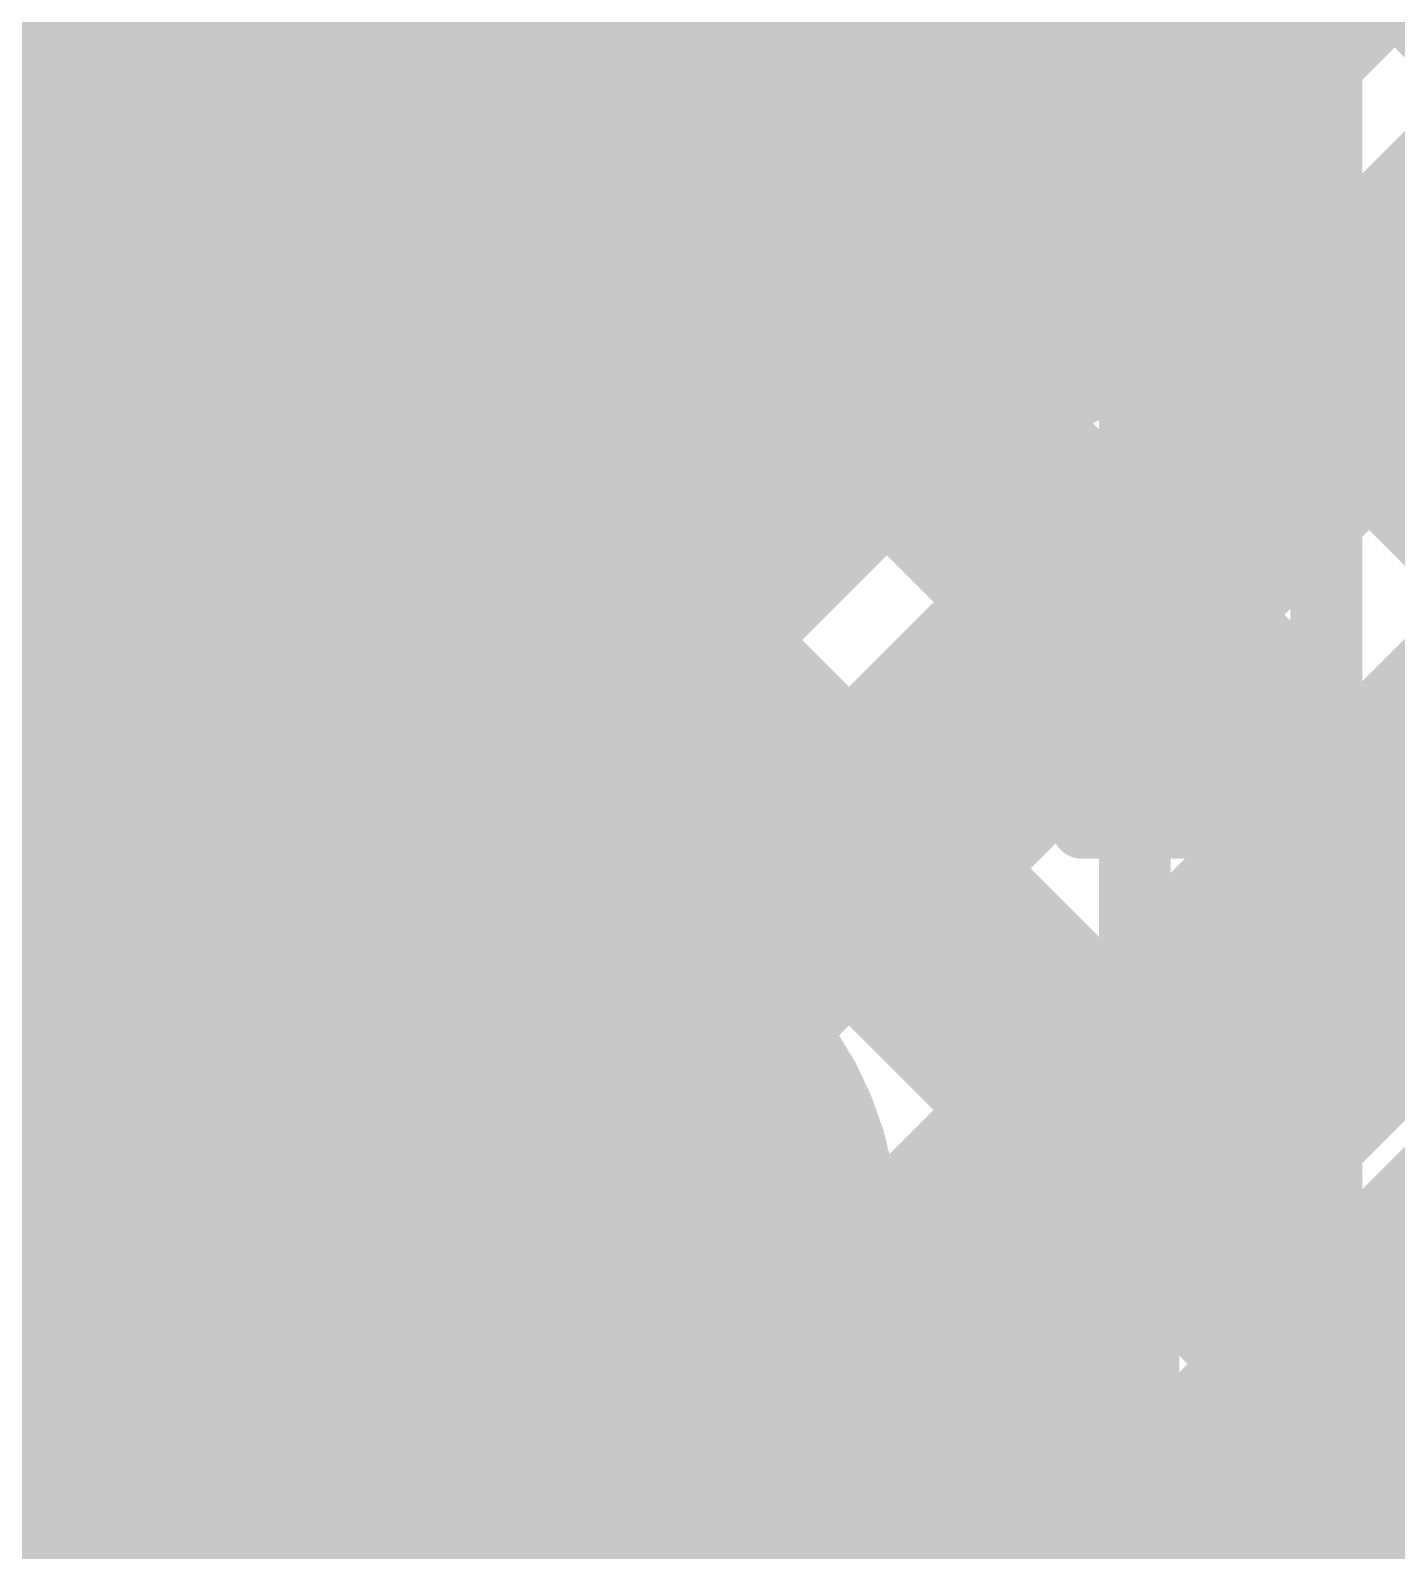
# Model space of a CAD drawing. Header units: millimetres. Extents: x 13 to 259, y -2 to 326.
# Drawn here: x 133.124 to 135.407, y 101.936 to 104.476 of the extents above; entities that cross this region are included whole.
import ezdxf

# ---------------------------------------------------------------- set-up
doc = ezdxf.new("R2010")
doc.units = ezdxf.units.MM
for name, color, linetype in [('BottomLayer', 5, 'Continuous'), ('ConnectLayer', 7, 'Continuous'), ('DrillDrawing', 1, 'Continuous'), ('Mechanical14', 56, 'Continuous'), ('Mechanical8', 56, 'Continuous'), ('MidLayer1', 16, 'Continuous'), ('MidLayer2', 76, 'Continuous'), ('MidLayer3', 90, 'Continuous'), ('MidLayer4', 156, 'Continuous'), ('MidLayer5', 130, 'Continuous'), ('MidLayer6', 216, 'Continuous'), ('MultiLayer', 9, 'Continuous'), ('TopLayer', 1, 'Continuous'), ('TopPaste', 8, 'Continuous'), ('TopSolder', 216, 'Continuous')]:
    doc.layers.add(name, color=color, linetype=linetype)

# ---------------------------------------------------------------- blocks, each defined once
blk = doc.blocks.new('SAMTEC_ASP_127797_01_185')
at = {"layer": 'Mechanical14', "const_width": 0.1}
for points in [[(-1.6891, -0.1638), (-2.1209, -0.1638)], [(-2.1209, -0.5194), (-2.1209, -0.1638)], [(-1.6891, -0.5194), (-1.6891, -0.1638)], [(-0.4191, -0.1638), (-0.8509, -0.1638)], [(-0.8509, -0.5194), (-0.8509, -0.1638)], [(-0.4207, -0.5194), (-0.4207, -0.1638)], [(-2.1209, -0.4064), (-2.9591, -0.4064)], [(-0.8509, -0.4064), (-1.6891, -0.4064)], [(0.4191, -0.4064), (-0.4191, -0.4064)], [(-2.1209, -0.5194), (-2.2352, -0.5194)], [(-1.5748, -0.5194), (-1.6891, -0.5194)], [(-1.5748, -0.6604), (-1.5748, -0.5194)], [(-0.8509, -0.5194), (-0.9652, -0.5194)], [(-0.9652, -0.6604), (-0.9652, -0.5194)], [(-0.3048, -0.5194), (-0.4191, -0.5194)], [(-0.3048, -0.6604), (-0.3048, -0.5194)], [(0.4191, -0.5194), (0.3048, -0.5194)], [(0.3048, -0.6604), (0.3048, -0.5194)], [(-0.9652, -0.6604), (-1.5748, -0.6604)], [(0.3048, -0.6604), (-0.3048, -0.6604)], [(-0.9652, -1.8796), (-1.5748, -1.8796)], [(-1.5748, -2.0206), (-1.5748, -1.8796)], [(-0.9652, -2.0206), (-0.9652, -1.8796)], [(0.3048, -1.8796), (-0.3048, -1.8796)], [(-0.3048, -2.0206), (-0.3048, -1.8796)], [(0.3048, -2.0206), (0.3048, -1.8796)], [(-2.1209, -2.0206), (-2.2352, -2.0206)], [(-2.1209, -2.3762), (-2.1209, -2.0206)], [(-1.5748, -2.0206), (-1.6891, -2.0206)], [(-1.6891, -2.3762), (-1.6891, -2.0206)], [(-0.8509, -2.0206), (-0.9652, -2.0206)], [(-0.8509, -2.3762), (-0.8509, -2.0206)], [(-0.3048, -2.0206), (-0.4191, -2.0206)], [(-0.4191, -2.3762), (-0.4191, -2.0206)], [(0.4191, -2.0206), (0.3048, -2.0206)], [(-2.1209, -2.1336), (-2.9591, -2.1336)], [(-0.8509, -2.1336), (-1.6891, -2.1336)], [(0.4191, -2.1336), (-0.4191, -2.1336)]]:
    blk.add_lwpolyline(points, dxfattribs=at)
at = {"layer": 'Mechanical14', "const_width": 0.05}
for points in [[(-2.1459, -0.1638, 1), (-2.0959, -0.1638, 1)], [(-2.1459, -0.1638, 1), (-2.0959, -0.1638, 1)], [(-1.7141, -0.1638, 1), (-1.6641, -0.1638, 1)], [(-1.7141, -0.1638, 1), (-1.6641, -0.1638, 1)], [(-0.8759, -0.1638, 1), (-0.8259, -0.1638, 1)], [(-0.8759, -0.1638, 1), (-0.8259, -0.1638, 1)], [(-0.4457, -0.1638, 1), (-0.3957, -0.1638, 1)], [(-0.4441, -0.1638, 1), (-0.3941, -0.1638, 1)], [(-2.1459, -0.4064, 1), (-2.0959, -0.4064, 1)], [(-1.7141, -0.4064, 1), (-1.6641, -0.4064, 1)], [(-0.8759, -0.4064, 1), (-0.8259, -0.4064, 1)], [(-0.4441, -0.4064, 1), (-0.3941, -0.4064, 1)], [(-2.1459, -0.5194, 1), (-2.0959, -0.5194, 1)], [(-2.1459, -0.5194, 1), (-2.0959, -0.5194, 1)], [(-1.7141, -0.5194, 1), (-1.6641, -0.5194, 1)], [(-1.7141, -0.5194, 1), (-1.6641, -0.5194, 1)], [(-1.5998, -0.5194, 1), (-1.5498, -0.5194, 1)], [(-1.5998, -0.5194, 1), (-1.5498, -0.5194, 1)], [(-0.9902, -0.5194, 1), (-0.9402, -0.5194, 1)], [(-0.9902, -0.5194, 1), (-0.9402, -0.5194, 1)], [(-0.8759, -0.5194, 1), (-0.8259, -0.5194, 1)], [(-0.8759, -0.5194, 1), (-0.8259, -0.5194, 1)], [(-0.4457, -0.5194, 1), (-0.3957, -0.5194, 1)], [(-0.4441, -0.5194, 1), (-0.3941, -0.5194, 1)], [(-0.3298, -0.5194, 1), (-0.2798, -0.5194, 1)], [(-0.3298, -0.5194, 1), (-0.2798, -0.5194, 1)], [(0.2798, -0.5194, 1), (0.3298, -0.5194, 1)], [(0.2798, -0.5194, 1), (0.3298, -0.5194, 1)], [(-1.5998, -0.6604, 1), (-1.5498, -0.6604, 1)], [(-1.5998, -0.6604, 1), (-1.5498, -0.6604, 1)], [(-0.9902, -0.6604, 1), (-0.9402, -0.6604, 1)], [(-0.9902, -0.6604, 1), (-0.9402, -0.6604, 1)], [(-0.3298, -0.6604, 1), (-0.2798, -0.6604, 1)], [(-0.3298, -0.6604, 1), (-0.2798, -0.6604, 1)], [(0.2798, -0.6604, 1), (0.3298, -0.6604, 1)], [(0.2798, -0.6604, 1), (0.3298, -0.6604, 1)], [(-1.5998, -1.8796, 1), (-1.5498, -1.8796, 1)], [(-1.5998, -1.8796, 1), (-1.5498, -1.8796, 1)], [(-0.9902, -1.8796, 1), (-0.9402, -1.8796, 1)], [(-0.9902, -1.8796, 1), (-0.9402, -1.8796, 1)], [(-0.3298, -1.8796, 1), (-0.2798, -1.8796, 1)], [(-0.3298, -1.8796, 1), (-0.2798, -1.8796, 1)], [(0.2798, -1.8796, 1), (0.3298, -1.8796, 1)], [(0.2798, -1.8796, 1), (0.3298, -1.8796, 1)], [(-2.1459, -2.0206, 1), (-2.0959, -2.0206, 1)], [(-2.1459, -2.0206, 1), (-2.0959, -2.0206, 1)], [(-1.7141, -2.0206, 1), (-1.6641, -2.0206, 1)], [(-1.7141, -2.0206, 1), (-1.6641, -2.0206, 1)], [(-1.5998, -2.0206, 1), (-1.5498, -2.0206, 1)], [(-1.5998, -2.0206, 1), (-1.5498, -2.0206, 1)], [(-0.9902, -2.0206, 1), (-0.9402, -2.0206, 1)], [(-0.9902, -2.0206, 1), (-0.9402, -2.0206, 1)], [(-0.8759, -2.0206, 1), (-0.8259, -2.0206, 1)], [(-0.8759, -2.0206, 1), (-0.8259, -2.0206, 1)], [(-0.4441, -2.0206, 1), (-0.3941, -2.0206, 1)], [(-0.4441, -2.0206, 1), (-0.3941, -2.0206, 1)], [(-0.3298, -2.0206, 1), (-0.2798, -2.0206, 1)], [(-0.3298, -2.0206, 1), (-0.2798, -2.0206, 1)], [(0.2798, -2.0206, 1), (0.3298, -2.0206, 1)], [(0.2798, -2.0206, 1), (0.3298, -2.0206, 1)], [(-2.1459, -2.1336, 1), (-2.0959, -2.1336, 1)], [(-1.7141, -2.1336, 1), (-1.6641, -2.1336, 1)], [(-0.8759, -2.1336, 1), (-0.8259, -2.1336, 1)], [(-0.4441, -2.1336, 1), (-0.3941, -2.1336, 1)]]:
    blk.add_lwpolyline(points, format="xyb", close=True, dxfattribs=at)
at = {"layer": 'Mechanical8', "const_width": 0.1}
for points in [[(-1.905, -1.905), (-1.905, -0.905)], [(-0.635, -1.905), (-0.635, -0.905)], [(-2.175, -1.905), (-3.175, -1.905)], [(-1.905, -1.905), (-2.905, -1.905)], [(-1.905, -2.905), (-1.905, -1.905)], [(-0.905, -1.905), (-1.905, -1.905)], [(-0.635, -1.905), (-1.635, -1.905)], [(-0.635, -2.905), (-0.635, -1.905)], [(0.365, -1.905), (-0.635, -1.905)], [(0.635, -1.905), (-0.365, -1.905)], [(-1.905, -3.175), (-1.905, -2.175)], [(-0.635, -3.175), (-0.635, -2.175)]]:
    blk.add_lwpolyline(points, dxfattribs=at)
at = {"layer": 'Mechanical8', "const_width": 0.05}
for points in [[(-1.93, -0.905, 1), (-1.88, -0.905, 1)], [(-0.66, -0.905, 1), (-0.61, -0.905, 1)], [(-2.2, -1.905, 1), (-2.15, -1.905, 1)], [(-1.93, -1.905, 1), (-1.88, -1.905, 1)], [(-1.93, -1.905, 1), (-1.88, -1.905, 1)], [(-1.93, -1.905, 1), (-1.88, -1.905, 1)], [(-1.93, -1.905, 1), (-1.88, -1.905, 1)], [(-1.66, -1.905, 1), (-1.61, -1.905, 1)], [(-0.93, -1.905, 1), (-0.88, -1.905, 1)], [(-0.66, -1.905, 1), (-0.61, -1.905, 1)], [(-0.66, -1.905, 1), (-0.61, -1.905, 1)], [(-0.66, -1.905, 1), (-0.61, -1.905, 1)], [(-0.66, -1.905, 1), (-0.61, -1.905, 1)], [(-0.39, -1.905, 1), (-0.34, -1.905, 1)], [(0.34, -1.905, 1), (0.39, -1.905, 1)], [(-1.93, -2.175, 1), (-1.88, -2.175, 1)], [(-0.66, -2.175, 1), (-0.61, -2.175, 1)]]:
    blk.add_lwpolyline(points, format="xyb", close=True, dxfattribs=at)
at = {"layer": 'TopLayer', "const_width": 0.32}
for points in [[(-2.065, -1.905, 1), (-1.745, -1.905, 1)], [(-0.795, -1.905, 1), (-0.475, -1.905, 1)], [(0.475, -1.905, 1), (0.795, -1.905, 1)]]:
    blk.add_lwpolyline(points, format="xyb", close=True, dxfattribs=at)
at = {"layer": 'TopPaste', "const_width": 0.32}
for points in [[(-2.065, -1.905, 1), (-1.745, -1.905, 1)], [(-0.795, -1.905, 1), (-0.475, -1.905, 1)], [(0.475, -1.905, 1), (0.795, -1.905, 1)]]:
    blk.add_lwpolyline(points, format="xyb", close=True, dxfattribs=at)
at = {"layer": 'TopSolder', "const_width": 0.4216}
for points in [[(-2.1158, -1.905, 1), (-1.6942, -1.905, 1)], [(-0.8458, -1.905, 1), (-0.4242, -1.905, 1)], [(0.4242, -1.905, 1), (0.8458, -1.905, 1)]]:
    blk.add_lwpolyline(points, format="xyb", close=True, dxfattribs=at)

msp = doc.modelspace()

# ---------------------------------------------------------------- linework, layer by layer
at = {"layer": 'BottomLayer', "const_width": 0.25}
for points in [[(133.3701, 104.1957, 1), (133.62, 104.1957, 1)], [(133.3701, 102.9257, 1), (133.62, 102.9257, 1)]]:
    msp.add_lwpolyline(points, format="xyb", close=True, dxfattribs=at)
at = {"layer": 'ConnectLayer', "const_width": 0.4}
for points in [[(127.6323, 111.6522), (137.0824, 102.2021)], [(127.6323, 111.6522), (137.0824, 102.2021)], [(134.061, 104.3625), (138.4083, 108.7098)], [(134.061, 104.3625), (138.4083, 108.7098)], [(134.061, 104.3625), (138.4083, 108.7098)], [(128.0571, 106.9848), (136.837, 98.2049)], [(128.0571, 106.9848), (136.837, 98.2049)], [(133.9009, 103.3539), (136.8768, 106.3298)], [(133.9009, 103.3539), (136.8768, 106.3298)], [(134.0343, 103.4873), (136.8768, 106.3298)], [(133.8605, 106.2725), (143.6723, 96.4607)], [(133.8605, 106.2725), (143.6723, 96.4607)], [(134.035, 106.098), (143.6723, 96.4607)], [(133.115, 104.647), (133.115, 105.7688)], [(134.085, 104.1988), (135.4935, 105.6073)], [(134.1027, 103.8395), (135.86, 105.5969)], [(133.7198, 105.5647), (137.0824, 102.2021)], [(133.9665, 102.571), (136.7299, 105.3343)], [(133.9665, 102.571), (136.7299, 105.3343)], [(133.9763, 102.5807), (136.7299, 105.3343)], [(134.568, 103.1311), (136.5685, 105.1316)], [(133.9038, 100.8112), (138.1496, 105.057)], [(133.9038, 100.8112), (138.1496, 105.057)], [(134.034, 100.9414), (138.1496, 105.057)], [(132.5874, 105.0001), (133.0294, 104.558)], [(132.5874, 105.0001), (133.0294, 104.558)], [(132.5874, 105.0001), (133.0294, 104.558)], [(132.7922, 100.5482), (137.1426, 104.8985)], [(132.7922, 100.5482), (137.1426, 104.8985)], [(133.7728, 101.5288), (137.1426, 104.8985)], [(134.375, 102.131), (137.1426, 104.8985)], [(134.5854, 104.6991), (134.7738, 104.5107)], [(134.0553, 104.3806), (136.7183, 101.7177)], [(134.0553, 104.3806), (136.7183, 101.7177)], [(134.0553, 104.3806), (136.7183, 101.7177)], [(134.1611, 104.2749), (134.3495, 104.0864)], [(132.7698, 103.9691), (133.2684, 103.4705)], [(132.7698, 103.9691), (133.2684, 103.4705)], [(132.7698, 103.9691), (133.2684, 103.4705)], [(135.3607, 103.9238), (135.884, 103.4005)], [(133.9654, 103.8395), (134.1027, 103.8395)], [(133.8574, 103.7301), (138.1094, 99.478)], [(133.8574, 103.7301), (138.1094, 99.478)], [(107.5867, 77.8882), (133.3283, 103.6298)], [(107.5867, 77.8882), (133.3283, 103.6298)], [(132.791, 103.0925), (133.3282, 103.6298)], [(133.495, 103.5157), (133.495, 103.6057)], [(134.035, 103.5157), (134.035, 103.6057)], [(134.035, 103.5524), (138.1094, 99.478)], [(134.375, 101.8916), (136.0269, 103.5435)], [(134.9364, 103.4995), (135.4597, 102.9763)], [(134.5068, 103.0806), (135.0354, 102.552)], [(134.2016, 102.8061), (134.439, 103.0435)], [(134.0791, 103.0095), (134.2746, 103.0095)], [(134.085, 102.9226), (134.2535, 102.7542)], [(134.94, 101.2828), (136.4922, 102.835)], [(134.0398, 102.6991), (137.0784, 99.6605)], [(134.0398, 102.6991), (137.0784, 99.6605)], [(134.0398, 102.6991), (137.0784, 99.6605)], [(132.6309, 102.0839), (133.0668, 102.5199)], [(132.6309, 102.0839), (133.0668, 102.5198)], [(132.6309, 102.0839), (133.0668, 102.5198)], [(132.5842, 102.4576), (133.027, 102.0149)], [(132.6965, 101.301), (133.8498, 102.4543)], [(132.6965, 101.301), (133.8498, 102.4543)], [(134.375, 101.8916), (134.375, 102.4607)], [(134.375, 102.3639), (134.6112, 102.1277)], [(133.445, 101.5587), (133.445, 102.3378)], [(133.495, 102.2457), (133.495, 102.3357)], [(133.5519, 102.3385), (136.7178, 99.1726)], [(133.5519, 102.3385), (136.7178, 99.1726)], [(134.035, 102.2457), (134.035, 102.3357)], [(133.5451, 100.9736), (133.5451, 102.2888)], [(133.445, 102.0495), (133.5451, 102.1495)], [(133.9443, 101.9461), (136.7178, 99.1726)]]:
    msp.add_lwpolyline(points, dxfattribs=at)
at = {"layer": 'ConnectLayer'}
for points, const_width in [([(134.085, 104.1957, 1), (132.9051, 104.1957, 1)], 0.4), ([(134.085, 104.1957, 1), (132.9051, 104.1957, 1)], 0.4), ([(133.015, 104.647, 1), (133.215, 104.647, 1)], 0.2), ([(133.015, 104.647, 1), (133.215, 104.647, 1)], 0.2), ([(132.9294, 104.558, 1), (133.1294, 104.558, 1)], 0.2), ([(132.9294, 104.558, 1), (133.1294, 104.558, 1)], 0.2), ([(132.9294, 104.558, 1), (133.1294, 104.558, 1)], 0.2), ([(133.8752, 104.5386, 1), (134.0752, 104.5386, 1)], 0.2), ([(133.8752, 104.5386, 1), (134.0752, 104.5386, 1)], 0.2), ([(133.8752, 104.5386, 1), (134.0752, 104.5386, 1)], 0.2), ([(134.6738, 104.5107, 1), (134.8738, 104.5107, 1)], 0.2), ([(133.9553, 104.3806, 1), (134.1553, 104.3806, 1)], 0.2), ([(133.9553, 104.3806, 1), (134.1553, 104.3806, 1)], 0.2), ([(133.9553, 104.3806, 1), (134.1553, 104.3806, 1)], 0.2), ([(133.961, 104.3625, 1), (134.161, 104.3625, 1)], 0.2), ([(133.961, 104.3625, 1), (134.161, 104.3625, 1)], 0.2), ([(133.961, 104.3625, 1), (134.161, 104.3625, 1)], 0.2), ([(134.0611, 104.2749, 1), (134.2611, 104.2749, 1)], 0.2), ([(133.985, 104.1988, 1), (134.185, 104.1988, 1)], 0.2), ([(133.985, 104.1957, 1), (134.185, 104.1957, 1)], 0.2), ([(133.985, 104.1957, 1), (134.185, 104.1957, 1)], 0.2), ([(133.985, 104.1957, 1), (134.185, 104.1957, 1)], 0.2), ([(133.985, 104.1957, 1), (134.185, 104.1957, 1)], 0.2), ([(133.985, 104.1957, 1), (134.185, 104.1957, 1)], 0.2), ([(134.2495, 104.0864, 1), (134.4495, 104.0864, 1)], 0.2), ([(135.2607, 103.9238, 1), (135.4607, 103.9238, 1)], 0.2), ([(133.8654, 103.8395, 1), (134.0654, 103.8395, 1)], 0.2), ([(133.8654, 103.8395, 1), (134.0654, 103.8395, 1)], 0.2), ([(133.8752, 103.8528, 1), (134.0752, 103.8528, 1)], 0.2), ([(133.8752, 103.8528, 1), (134.0752, 103.8528, 1)], 0.2), ([(133.8752, 103.8528, 1), (134.0752, 103.8528, 1)], 0.2), ([(134.0027, 103.8395, 1), (134.2027, 103.8395, 1)], 0.2), ([(134.0027, 103.8395, 1), (134.2027, 103.8395, 1)], 0.2), ([(133.7574, 103.7301, 1), (133.9574, 103.7301, 1)], 0.2), ([(133.7574, 103.7301, 1), (133.9574, 103.7301, 1)], 0.2), ([(133.2282, 103.6298, 1), (133.4282, 103.6298, 1)], 0.2), ([(133.2283, 103.6298, 1), (133.4283, 103.6298, 1)], 0.2), ([(133.2283, 103.6298, 1), (133.4283, 103.6298, 1)], 0.2), ([(133.395, 103.6057, 1), (133.595, 103.6057, 1)], 0.2), ([(133.395, 103.6057, 1), (133.595, 103.6057, 1)], 0.2), ([(133.935, 103.6057, 1), (134.135, 103.6057, 1)], 0.2), ([(133.935, 103.6057, 1), (134.135, 103.6057, 1)], 0.2), ([(133.935, 103.6057, 1), (134.135, 103.6057, 1)], 0.2), ([(133.935, 103.5524, 1), (134.135, 103.5524, 1)], 0.2), ([(134.085, 102.9257, 1), (132.9051, 102.9257, 1)], 0.4), ([(134.085, 102.9257, 1), (132.9051, 102.9257, 1)], 0.4), ([(133.395, 103.5157, 1), (133.595, 103.5157, 1)], 0.2), ([(133.395, 103.5157, 1), (133.595, 103.5157, 1)], 0.2), ([(133.935, 103.5157, 1), (134.135, 103.5157, 1)], 0.2), ([(133.935, 103.5157, 1), (134.135, 103.5157, 1)], 0.2), ([(133.935, 103.5157, 1), (134.135, 103.5157, 1)], 0.2), ([(133.9343, 103.4873, 1), (134.1343, 103.4873, 1)], 0.2), ([(134.8364, 103.4995, 1), (135.0364, 103.4995, 1)], 0.2), ([(133.1684, 103.4705, 1), (133.3684, 103.4705, 1)], 0.2), ([(133.1684, 103.4705, 1), (133.3684, 103.4705, 1)], 0.2), ([(133.1684, 103.4705, 1), (133.3684, 103.4705, 1)], 0.2), ([(133.8009, 103.3539, 1), (134.0009, 103.3539, 1)], 0.2), ([(133.8009, 103.3539, 1), (134.0009, 103.3539, 1)], 0.2), ([(133.8752, 103.2686, 1), (134.0752, 103.2686, 1)], 0.2), ([(133.8752, 103.2686, 1), (134.0752, 103.2686, 1)], 0.2), ([(133.8752, 103.2686, 1), (134.0752, 103.2686, 1)], 0.2), ([(134.468, 103.1311, 1), (134.668, 103.1311, 1)], 0.2), ([(134.468, 103.1311, 1), (134.668, 103.1311, 1)], 0.2), ([(134.468, 103.1311, 1), (134.668, 103.1311, 1)], 0.2), ([(134.4068, 103.0806, 1), (134.6068, 103.0806, 1)], 0.2), ([(134.339, 103.0435, 1), (134.539, 103.0435, 1)], 0.2), ([(133.9791, 103.0095, 1), (134.1791, 103.0095, 1)], 0.2), ([(133.9791, 103.0095, 1), (134.1791, 103.0095, 1)], 0.2), ([(134.1746, 103.0095, 1), (134.3746, 103.0095, 1)], 0.2), ([(134.1746, 103.0095, 1), (134.3746, 103.0095, 1)], 0.2), ([(134.1746, 103.0095, 1), (134.3746, 103.0095, 1)], 0.2), ([(135.3597, 102.9763, 1), (135.5597, 102.9763, 1)], 0.2), ([(133.985, 102.9257, 1), (134.185, 102.9257, 1)], 0.2), ([(133.985, 102.9257, 1), (134.185, 102.9257, 1)], 0.2), ([(133.985, 102.9257, 1), (134.185, 102.9257, 1)], 0.2), ([(133.985, 102.9257, 1), (134.185, 102.9257, 1)], 0.2), ([(133.985, 102.9257, 1), (134.185, 102.9257, 1)], 0.2), ([(133.985, 102.9226, 1), (134.185, 102.9226, 1)], 0.2), ([(134.1016, 102.8061, 1), (134.3016, 102.8061, 1)], 0.2), ([(134.1535, 102.7542, 1), (134.3535, 102.7542, 1)], 0.2), ([(134.1535, 102.7542, 1), (134.3535, 102.7542, 1)], 0.2), ([(134.1535, 102.7542, 1), (134.3535, 102.7542, 1)], 0.2), ([(133.9398, 102.6991, 1), (134.1398, 102.6991, 1)], 0.2), ([(133.9398, 102.6991, 1), (134.1398, 102.6991, 1)], 0.2), ([(133.9398, 102.6991, 1), (134.1398, 102.6991, 1)], 0.2), ([(133.8665, 102.571, 1), (134.0665, 102.571, 1)], 0.2), ([(133.8665, 102.571, 1), (134.0665, 102.571, 1)], 0.2), ([(133.8752, 102.5828, 1), (134.0752, 102.5828, 1)], 0.2), ([(133.8752, 102.5828, 1), (134.0752, 102.5828, 1)], 0.2), ([(133.8752, 102.5828, 1), (134.0752, 102.5828, 1)], 0.2), ([(133.8763, 102.5807, 1), (134.0763, 102.5807, 1)], 0.2), ([(134.9354, 102.552, 1), (135.1354, 102.552, 1)], 0.2), ([(132.9668, 102.5199, 1), (133.1668, 102.5199, 1)], 0.2), ([(132.9668, 102.5198, 1), (133.1668, 102.5198, 1)], 0.2), ([(132.9668, 102.5198, 1), (133.1668, 102.5198, 1)], 0.2), ([(133.7498, 102.4543, 1), (133.9498, 102.4543, 1)], 0.2), ([(133.7498, 102.4543, 1), (133.9498, 102.4543, 1)], 0.2), ([(134.275, 102.4607, 1), (134.475, 102.4607, 1)], 0.2), ([(134.275, 102.4607, 1), (134.475, 102.4607, 1)], 0.2), ([(134.275, 102.4607, 1), (134.475, 102.4607, 1)], 0.2), ([(134.275, 102.3639, 1), (134.475, 102.3639, 1)], 0.2), ([(133.345, 102.3378, 1), (133.545, 102.3378, 1)], 0.2), ([(133.395, 102.3357, 1), (133.595, 102.3357, 1)], 0.2), ([(133.395, 102.3357, 1), (133.595, 102.3357, 1)], 0.2), ([(133.4519, 102.3385, 1), (133.6519, 102.3385, 1)], 0.2), ([(133.4519, 102.3385, 1), (133.6519, 102.3385, 1)], 0.2), ([(133.935, 102.3357, 1), (134.135, 102.3357, 1)], 0.2), ([(133.935, 102.3357, 1), (134.135, 102.3357, 1)], 0.2), ([(133.935, 102.3357, 1), (134.135, 102.3357, 1)], 0.2), ([(133.4451, 102.2888, 1), (133.6451, 102.2888, 1)], 0.2), ([(133.395, 102.2457, 1), (133.595, 102.2457, 1)], 0.2), ([(133.395, 102.2457, 1), (133.595, 102.2457, 1)], 0.2), ([(133.935, 102.2457, 1), (134.135, 102.2457, 1)], 0.2), ([(133.935, 102.2457, 1), (134.135, 102.2457, 1)], 0.2), ([(133.935, 102.2457, 1), (134.135, 102.2457, 1)], 0.2), ([(133.4451, 102.1495, 1), (133.6451, 102.1495, 1)], 0.2), ([(134.275, 102.131, 1), (134.475, 102.131, 1)], 0.2), ([(134.5112, 102.1277, 1), (134.7112, 102.1277, 1)], 0.2), ([(133.345, 102.0495, 1), (133.545, 102.0495, 1)], 0.2), ([(132.927, 102.0149, 1), (133.127, 102.0149, 1)], 0.2), ([(133.8443, 101.9461, 1), (134.0443, 101.9461, 1)], 0.2), ([(134.275, 101.8916, 1), (134.475, 101.8916, 1)], 0.2), ([(134.275, 101.8916, 1), (134.475, 101.8916, 1)], 0.2)]:
    msp.add_lwpolyline(points, format="xyb", close=True, dxfattribs=dict(at, const_width=const_width))
at = {"layer": 'ConnectLayer', "const_width": 0.4}
for points in [[(133.495, 103.6057, -1), (133.495, 104.7857)], [(133.115, 104.647, -0.178113), (133.4981, 104.7857)], [(134.035, 104.7857, -0.119394), (133.9752, 104.5386)], [(134.035, 104.7857, -0.119394), (133.9752, 104.5386)], [(133.9752, 104.5386, -0.156291), (134.085, 104.1957)], [(134.085, 104.1957, -0.163476), (133.9654, 103.8395)], [(134.085, 104.1957, -0.156291), (133.9752, 103.8528)], [(133.9752, 103.8528, -0.119394), (134.035, 103.6057)], [(133.9752, 103.8528, -0.119394), (134.035, 103.6057)], [(133.495, 102.3357, -1), (133.495, 103.5157)], [(134.035, 103.5157, -0.119394), (133.9752, 103.2686)], [(134.035, 103.5157, -0.119394), (133.9752, 103.2686)], [(133.9752, 103.2686, -0.156291), (134.085, 102.9257)], [(134.568, 103.1311, -0.198912), (134.2746, 103.0095)], [(134.568, 103.1311, -0.198912), (134.2746, 103.0095)], [(134.0791, 103.0095, -0.035646), (134.085, 102.9257)], [(134.085, 102.9257, -0.156291), (133.9752, 102.5828)], [(134.2535, 102.7542, -0.198912), (134.375, 102.4607)], [(134.2535, 102.7542, -0.198912), (134.375, 102.4607)], [(133.9752, 102.5828, -0.119394), (134.035, 102.3357)], [(133.9752, 102.5828, -0.119394), (134.035, 102.3357)], [(133.495, 101.0657, -1), (133.495, 102.2457)], [(134.035, 102.2457, -0.414214), (133.495, 101.7057)], [(134.035, 102.2457, -0.414214), (133.495, 101.7057)]]:
    msp.add_lwpolyline(points, format="xyb", dxfattribs=at)
at = {"layer": 'DrillDrawing', "const_width": 0.0508}
for points in [[(133.368, 104.3227), (133.368, 104.4497)], [(133.368, 104.4497), (133.622, 104.4497)], [(133.622, 104.3227), (133.622, 104.4497)], [(133.241, 104.0687), (133.241, 104.3227)], [(133.241, 104.3227), (133.368, 104.3227)], [(133.622, 104.3227), (133.749, 104.3227)], [(133.749, 104.0687), (133.749, 104.3227)], [(133.241, 104.0687), (133.368, 104.0687)], [(133.368, 103.9417), (133.368, 104.0687)], [(133.622, 104.0687), (133.749, 104.0687)], [(133.622, 103.9417), (133.622, 104.0687)], [(133.368, 103.9417), (133.622, 103.9417)], [(133.368, 103.0527), (133.368, 103.1797)], [(133.368, 103.1797), (133.622, 103.1797)], [(133.622, 103.0527), (133.622, 103.1797)], [(133.241, 102.7987), (133.241, 103.0527)], [(133.241, 103.0527), (133.368, 103.0527)], [(133.622, 103.0527), (133.749, 103.0527)], [(133.749, 102.7987), (133.749, 103.0527)], [(133.241, 102.7987), (133.368, 102.7987)], [(133.368, 102.6717), (133.368, 102.7987)], [(133.622, 102.7987), (133.749, 102.7987)], [(133.622, 102.6717), (133.622, 102.7987)], [(133.368, 102.6717), (133.622, 102.6717)]]:
    msp.add_lwpolyline(points, dxfattribs=at)
at = {"layer": 'DrillDrawing', "const_width": 0.0254}
for points in [[(133.3553, 104.4497, 1), (133.3807, 104.4497, 1)], [(133.3553, 104.4497, 1), (133.3807, 104.4497, 1)], [(133.6093, 104.4497, 1), (133.6347, 104.4497, 1)], [(133.6093, 104.4497, 1), (133.6347, 104.4497, 1)], [(133.2283, 104.3227, 1), (133.2537, 104.3227, 1)], [(133.2283, 104.3227, 1), (133.2537, 104.3227, 1)], [(133.3553, 104.3227, 1), (133.3807, 104.3227, 1)], [(133.3553, 104.3227, 1), (133.3807, 104.3227, 1)], [(133.6093, 104.3227, 1), (133.6347, 104.3227, 1)], [(133.6093, 104.3227, 1), (133.6347, 104.3227, 1)], [(133.7363, 104.3227, 1), (133.7617, 104.3227, 1)], [(133.7363, 104.3227, 1), (133.7617, 104.3227, 1)], [(133.2283, 104.0687, 1), (133.2537, 104.0687, 1)], [(133.2283, 104.0687, 1), (133.2537, 104.0687, 1)], [(133.3553, 104.0687, 1), (133.3807, 104.0687, 1)], [(133.3553, 104.0687, 1), (133.3807, 104.0687, 1)], [(133.6093, 104.0687, 1), (133.6347, 104.0687, 1)], [(133.6093, 104.0687, 1), (133.6347, 104.0687, 1)], [(133.7363, 104.0687, 1), (133.7617, 104.0687, 1)], [(133.7363, 104.0687, 1), (133.7617, 104.0687, 1)], [(133.3553, 103.9417, 1), (133.3807, 103.9417, 1)], [(133.3553, 103.9417, 1), (133.3807, 103.9417, 1)], [(133.6093, 103.9417, 1), (133.6347, 103.9417, 1)], [(133.6093, 103.9417, 1), (133.6347, 103.9417, 1)], [(133.3553, 103.1797, 1), (133.3807, 103.1797, 1)], [(133.3553, 103.1797, 1), (133.3807, 103.1797, 1)], [(133.6093, 103.1797, 1), (133.6347, 103.1797, 1)], [(133.6093, 103.1797, 1), (133.6347, 103.1797, 1)], [(133.2283, 103.0527, 1), (133.2537, 103.0527, 1)], [(133.2283, 103.0527, 1), (133.2537, 103.0527, 1)], [(133.3553, 103.0527, 1), (133.3807, 103.0527, 1)], [(133.3553, 103.0527, 1), (133.3807, 103.0527, 1)], [(133.6093, 103.0527, 1), (133.6347, 103.0527, 1)], [(133.6093, 103.0527, 1), (133.6347, 103.0527, 1)], [(133.7363, 103.0527, 1), (133.7617, 103.0527, 1)], [(133.7363, 103.0527, 1), (133.7617, 103.0527, 1)], [(133.2283, 102.7987, 1), (133.2537, 102.7987, 1)], [(133.2283, 102.7987, 1), (133.2537, 102.7987, 1)], [(133.3553, 102.7987, 1), (133.3807, 102.7987, 1)], [(133.3553, 102.7987, 1), (133.3807, 102.7987, 1)], [(133.6093, 102.7987, 1), (133.6347, 102.7987, 1)], [(133.6093, 102.7987, 1), (133.6347, 102.7987, 1)], [(133.7363, 102.7987, 1), (133.7617, 102.7987, 1)], [(133.7363, 102.7987, 1), (133.7617, 102.7987, 1)], [(133.3553, 102.6717, 1), (133.3807, 102.6717, 1)], [(133.3553, 102.6717, 1), (133.3807, 102.6717, 1)], [(133.6093, 102.6717, 1), (133.6347, 102.6717, 1)], [(133.6093, 102.6717, 1), (133.6347, 102.6717, 1)]]:
    msp.add_lwpolyline(points, format="xyb", close=True, dxfattribs=at)
at = {"layer": 'MidLayer1', "const_width": 0.25}
for points in [[(133.3701, 104.1957, 1), (133.62, 104.1957, 1)], [(133.3701, 102.9257, 1), (133.62, 102.9257, 1)]]:
    msp.add_lwpolyline(points, format="xyb", close=True, dxfattribs=at)
at = {"layer": 'MidLayer2', "const_width": 0.12}
for points in [[(135.2891, 105.5551), (135.2891, 99.6135)], [(134.9691, 105.3951), (134.9691, 99.481)]]:
    msp.add_lwpolyline(points, dxfattribs=at)
at = {"layer": 'MidLayer2', "const_width": 0.25}
for points in [[(133.3701, 104.1957, 1), (133.62, 104.1957, 1)], [(133.3701, 102.9257, 1), (133.62, 102.9257, 1)]]:
    msp.add_lwpolyline(points, format="xyb", close=True, dxfattribs=at)
at = {"layer": 'MidLayer3', "const_width": 0.15}
for points in [[(133.495, 104.1957), (135.2, 105.9007)], [(134.2746, 103.4245), (136.275, 105.425)], [(133.03, 103.1183), (133.3362, 103.4245)], [(133.3362, 103.4245), (134.2746, 103.4245)], [(134.525, 101.4547), (136.3203, 103.25)], [(133.495, 102.9257), (133.96, 102.4607)], [(133.96, 98.9231), (133.96, 102.4607)]]:
    msp.add_lwpolyline(points, dxfattribs=at)
at = {"layer": 'MidLayer3'}
for points, const_width in [([(133.3701, 104.1957, 1), (133.62, 104.1957, 1)], 0.25), ([(133.4575, 104.1957, 1), (133.5325, 104.1957, 1)], 0.075), ([(133.2987, 103.4245, 1), (133.3737, 103.4245, 1)], 0.075), ([(133.2987, 103.4245, 1), (133.3737, 103.4245, 1)], 0.075), ([(134.2371, 103.4245, 1), (134.3121, 103.4245, 1)], 0.075), ([(134.2371, 103.4245, 1), (134.3121, 103.4245, 1)], 0.075), ([(133.3701, 102.9257, 1), (133.62, 102.9257, 1)], 0.25), ([(133.4575, 102.9257, 1), (133.5325, 102.9257, 1)], 0.075), ([(133.9225, 102.4607, 1), (133.9976, 102.4607, 1)], 0.075), ([(133.9225, 102.4607, 1), (133.9976, 102.4607, 1)], 0.075)]:
    msp.add_lwpolyline(points, format="xyb", close=True, dxfattribs=dict(at, const_width=const_width))
at = {"layer": 'MidLayer4'}
for points, const_width in [([(133.3701, 104.1957, 1), (133.62, 104.1957, 1)], 0.25), ([(133.3701, 102.9257, 1), (133.62, 102.9257, 1)], 0.25), ([(134.9219, 102.4757, 1), (134.9819, 102.4757, 1)], 0.06), ([(134.9219, 102.4757, 1), (134.9819, 102.4757, 1)], 0.06), ([(134.7893, 102.1557, 1), (134.8493, 102.1557, 1)], 0.06), ([(134.7893, 102.1557, 1), (134.8493, 102.1557, 1)], 0.06)]:
    msp.add_lwpolyline(points, format="xyb", close=True, dxfattribs=dict(at, const_width=const_width))
at = {"layer": 'MidLayer4', "const_width": 0.12}
for points in [[(131.5804, 102.4757), (134.9519, 102.4757)], [(134.9519, 102.4757), (135.82, 101.6076)], [(131.4204, 102.1557), (134.8193, 102.1557)], [(134.8193, 102.1557), (135.5, 101.475)]]:
    msp.add_lwpolyline(points, dxfattribs=at)
at = {"layer": 'MidLayer5', "const_width": 0.25}
for points in [[(133.3701, 104.1957, 1), (133.62, 104.1957, 1)], [(133.3701, 102.9257, 1), (133.62, 102.9257, 1)]]:
    msp.add_lwpolyline(points, format="xyb", close=True, dxfattribs=at)
at = {"layer": 'MidLayer6', "const_width": 0.25}
for points in [[(133.3701, 104.1957, 1), (133.62, 104.1957, 1)], [(133.3701, 102.9257, 1), (133.62, 102.9257, 1)]]:
    msp.add_lwpolyline(points, format="xyb", close=True, dxfattribs=at)
at = {"layer": 'MultiLayer', "const_width": 0.25}
for points in [[(133.3701, 104.1957, 1), (133.62, 104.1957, 1)], [(133.3701, 102.9257, 1), (133.62, 102.9257, 1)]]:
    msp.add_lwpolyline(points, format="xyb", close=True, dxfattribs=at)
at = {"layer": 'TopLayer', "const_width": 0.25}
for points in [[(133.3701, 104.1957, 1), (133.62, 104.1957, 1)], [(133.3701, 102.9257, 1), (133.62, 102.9257, 1)]]:
    msp.add_lwpolyline(points, format="xyb", close=True, dxfattribs=at)

# ---------------------------------------------------------------- block references
at = {"rotation": 270}
msp.add_blockref('SAMTEC_ASP_127797_01_185', (135.4, 102.2907), dxfattribs=at)

doc.saveas('drawing.dxf')
